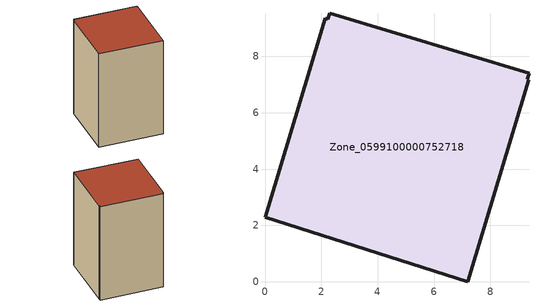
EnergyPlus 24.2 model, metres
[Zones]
Zone_0599100000752718
 floor ground (C_G): 9.37,7.41 9.3,7.18 9.35,7.16 7.19,0 0,2.28 2.15,9.35 2.23,9.32 2.29,9.53 z3.63
 wall outside (C_F): 9.37,7.41 2.29,9.53 2.23,9.32 2.15,9.35 0,2.28 7.19,0 9.35,7.16 9.3,7.18 9.37,7.41 z3.63:15.59
 roof outside (C_R): 9.3,7.18 9.37,7.41 2.29,9.53 2.23,9.32 2.15,9.35 0,2.28 7.19,0 9.35,7.16 z15.59
[BUILDING]
Pand.0599100000752718: North Axis=0; Terrain=City; Loads Convergence Tolerance Value=0.04; Temperature Convergence Tolerance Value=0.4; Solar Distribution=FullExterior; Maximum Number of Warmup Days=25; Minimum Number of Warmup Days=1
[Site:Location]
Rotterdam.The.Hague.AP_ZH_NLD Design_Conditions: Latitude=51.96; Longitude=4.45; Time Zone=1; Elevation=-4.5
[SITE:GROUNDTEMPERATURE:BUILDINGSURFACE]
18, 18, 18, 18, 18, 18, 18, 18, 18, 18, 18, 18
[MATERIAL] Thermal Absorptance=0.9; Solar Absorptance=0.7; Visible Absorptance=0.7
Name | Roughness | Thickness | Conductivity | Density | Specific Heat
G.TI.2006-2014 | MediumSmooth | 0.15 | 0.06 | 540 | 1210
F.TI.2006-2014 | Rough | 0.3 | 0.12 | 1920 | 840
R.TI.2006-2014 | MediumRough | 0.2 | 0.08 | 1500 | 1000
[CONSTRUCTION]
C_G: G.TI.2006-2014
C_F: F.TI.2006-2014
C_R: R.TI.2006-2014
[ZONE]
Zone_0599100000752718: Type=1; Multiplier=1; Ceiling Height=Autocalculate; Volume=Autocalculate; Floor Area=autocalculate; Part of Total Floor Area=Yes
[ZONEINFILTRATION:DESIGNFLOWRATE]
Infil_Zone_0599100000752718: Zone or ZoneList or Space or SpaceList=Zone_0599100000752718; Schedule=AlwaysOn; Design Flow Rate Calculation Method=Flow/Area; Flow Rate per Floor Area=0.0015; Constant Term Coefficient=1; Temperature Term Coefficient=0; Velocity Term Coefficient=0; Velocity Squared Term Coefficient=0
[HVACTEMPLATE:ZONE:IDEALLOADSAIRSYSTEM]
Zone_0599100000752718: Maximum Heating Supply Air Temperature=50; Minimum Cooling Supply Air Temperature=13; Maximum Heating Supply Air Humidity Ratio=0.0156; Minimum Cooling Supply Air Humidity Ratio=0.0077; Heating Limit=NoLimit; Cooling Limit=NoLimit; Dehumidification Control Type=ConstantSensibleHeatRatio; Cooling Sensible Heat Ratio=0.7; Dehumidification Setpoint=60; Humidification Control Type=None; Humidification Setpoint=30; Outdoor Air Method=None; Outdoor Air Flow Rate per Person=0.00944; Outdoor Air Flow Rate per Zone Floor Area=0; Outdoor Air Flow Rate per Zone=0; Demand Controlled Ventilation Type=None; Outdoor Air Economizer Type=NoEconomizer; Heat Recovery Type=None; Sensible Heat Recovery Effectiveness=0.7; Latent Heat Recovery Effectiveness=0.65
[ZONECONTROL:THERMOSTAT]
ThermostatControl_Zone_0599100000752718: Zone or ZoneList=Zone_0599100000752718; Control Type Schedule=DualSetpointControlType; Control 1=Thermostat_Zone_0599100000752718; Temperature Difference Between Cutout And Setpoint=0
[THERMOSTATSETPOINT:DUALSETPOINT]
Thermostat_Zone_0599100000752718: Heating Setpoint Temperature Schedule=HeatingSetpoint_Zone_0599100000752718; Cooling Setpoint Temperature Schedule=CoolingSetpoint_Zone_0599100000752718
[SCHEDULE:COMPACT]
HeatingSetpoint_Zone_0599100000752718: Through: 12/31, For: AllDays, Until: 24:00, 21
CoolingSetpoint_Zone_0599100000752718: Through: 12/31, For: AllDays, Until: 24:00, 24
DualSetpointControlType: Through: 12/31, For: AllDays, Until: 24:00, 4
AlwaysOn: Through: 12/31, For: AllDays, Until: 24:00, 1
